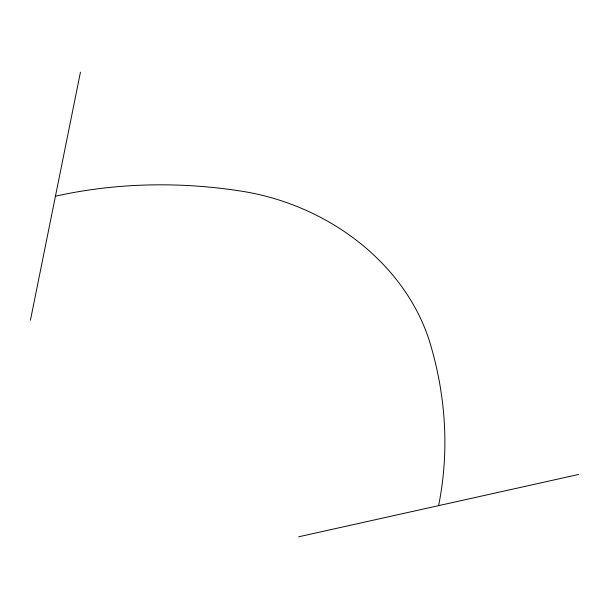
<?xml version="1.0" encoding="UTF-8"?>
<svg xmlns="http://www.w3.org/2000/svg" width="609" height="609" viewBox="0 0 609 609"><rect width="100%" height="100%" fill="white"/><g stroke="black" fill="none" stroke-linecap="round" stroke-linejoin="round"><path stroke-width="0.91" d="M30.45 320.182L80.449 72.205M298.661 536.795L578.55 474.48M438.602 505.637A451.764 375.852 18.6 0 0 430.327 343.971A214.231 178.231 18.6 0 0 241.027 191.089A451.764 375.852 18.6 0 0 55.449 196.197"/></g></svg>
